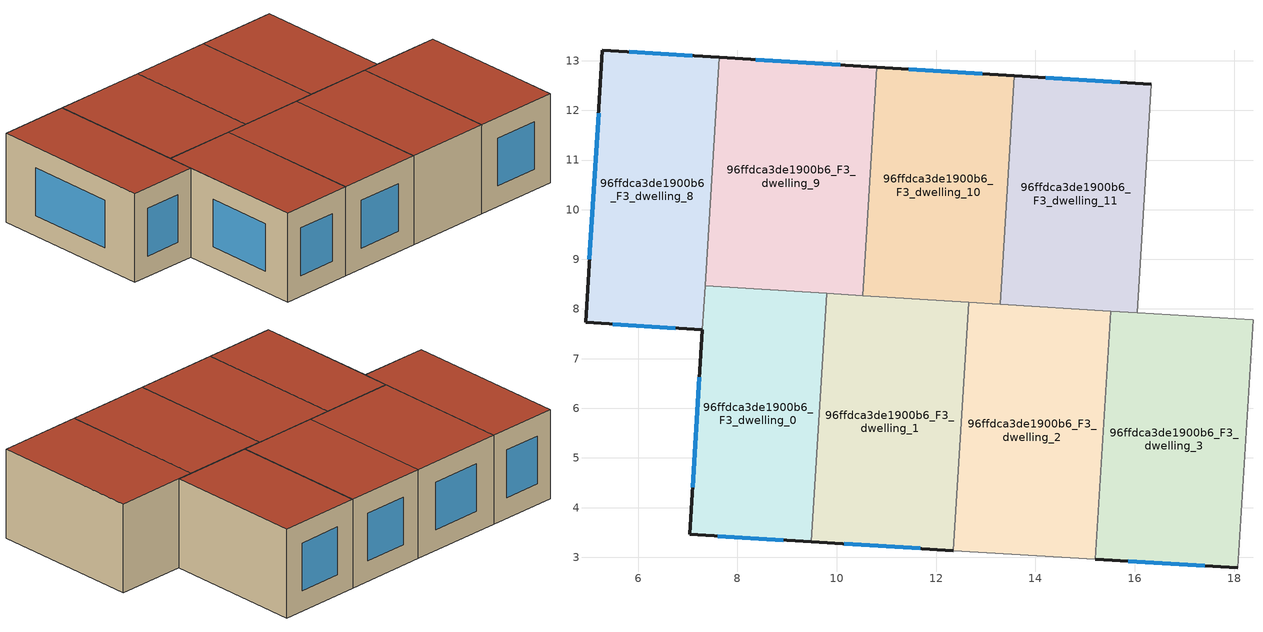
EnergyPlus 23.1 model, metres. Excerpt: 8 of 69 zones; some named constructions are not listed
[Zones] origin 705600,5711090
96ffdca3de1900b6_F3_dwelling_0
 floor to 96ffdca3de1900b6_F2_dwelling_0 (EU_floor_Construction): 9.79,8.31 9.48,3.31 7.04,3.46 7.35,8.46 z9
 wall outside (EU_wall_Construction): 7.29,7.58 7.04,3.46 9.48,3.31 z9:12
 wall to 96ffdca3de1900b6_F3_dwelling_1 (EU_wall_Construction): 9.48,3.31 9.79,8.31 z9:12
 wall to 96ffdca3de1900b6_F3_dwelling_8 (EU_wall_Construction): 7.35,8.46 7.29,7.58 z9:12
 wall to 96ffdca3de1900b6_F3_dwelling_9 (EU_wall_Construction): 9.79,8.31 7.35,8.46 z9:12
 window (EU_Window_Construction): 7.6,3.43 8.92,3.35 / 7.24,6.63 7.1,4.42 z9.69:11.31
 roof outside (EU_roof_Construction): 9.48,3.31 9.79,8.31 7.35,8.46 7.04,3.46 z12
96ffdca3de1900b6_F3_dwelling_1
 floor to 96ffdca3de1900b6_F2_dwelling_1 (EU_floor_Construction): 12.66,8.14 12.35,3.14 9.48,3.31 9.79,8.31 z9
 wall outside (EU_wall_Construction): 9.48,3.31 12.35,3.14 z9:12
 wall to 96ffdca3de1900b6_F3_dwelling_2 (EU_wall_Construction): 12.35,3.14 12.66,8.14 z9:12
 wall to 96ffdca3de1900b6_F3_dwelling_10 (EU_wall_Construction): 12.66,8.14 10.52,8.27 z9:12
 wall to 96ffdca3de1900b6_F3_dwelling_9 (EU_wall_Construction): 10.52,8.27 9.79,8.31 z9:12
 window (EU_Window_Construction): 10.15,3.27 11.68,3.18 z9.69:11.31
 roof outside (EU_roof_Construction): 12.35,3.14 12.66,8.14 9.79,8.31 9.48,3.31 z12
96ffdca3de1900b6_F3_dwelling_10
 floor to 96ffdca3de1900b6_F2_dwelling_10 (EU_floor_Construction): 13.57,12.7 13.29,8.1 10.52,8.27 10.81,12.87 z9
 wall outside (EU_wall_Construction): 13.57,12.7 10.81,12.87 z9:12
 wall to 96ffdca3de1900b6_F3_dwelling_11 (EU_wall_Construction): 13.29,8.1 13.57,12.7 z9:12
 wall to 96ffdca3de1900b6_F3_dwelling_9 (EU_wall_Construction): 10.81,12.87 10.52,8.27 z9:12
 wall to 96ffdca3de1900b6_F3_dwelling_2 (EU_wall_Construction): 12.66,8.14 13.29,8.1 z9:12
 window (EU_Window_Construction): 12.93,12.74 11.45,12.83 z9.69:11.31
 roof outside (EU_roof_Construction): 13.29,8.1 13.57,12.7 10.81,12.87 10.52,8.27 z12
96ffdca3de1900b6_F3_dwelling_11
 floor to 96ffdca3de1900b6_F2_dwelling_11 (EU_floor_Construction): 16.34,12.53 16.05,7.93 13.29,8.1 13.57,12.7 z9
 wall outside (EU_wall_Construction): 16.34,12.53 13.57,12.7 z9:12
 wall to 96ffdca3de1900b6_F3_dwelling_12 (EU_wall_Construction): 16.05,7.93 16.34,12.53 z9:12
 wall to 96ffdca3de1900b6_F3_dwelling_2 (EU_wall_Construction): 13.29,8.1 15.52,7.96 z9:12
 wall to 96ffdca3de1900b6_F3_dwelling_3 (EU_wall_Construction): 15.52,7.96 16.05,7.93 z9:12
 window (EU_Window_Construction): 15.7,12.57 14.21,12.66 z9.69:11.31
 roof outside (EU_roof_Construction): 16.05,7.93 16.34,12.53 13.57,12.7 13.29,8.1 z12
96ffdca3de1900b6_F3_dwelling_2
 floor to 96ffdca3de1900b6_F2_dwelling_2 (EU_floor_Construction): 15.52,7.96 15.21,2.96 12.35,3.14 12.66,8.14 z9
 wall to 96ffdca3de1900b6_F3_dwelling_3 (EU_wall_Construction): 15.21,2.96 15.52,7.96 z9:12
 wall adiabatic (EU_wall_Construction): 12.35,3.14 15.21,2.96 z9:12
 roof outside (EU_roof_Construction): 15.21,2.96 15.52,7.96 12.66,8.14 12.35,3.14 z12
96ffdca3de1900b6_F3_dwelling_3
 floor to 96ffdca3de1900b6_F2_dwelling_3 (EU_floor_Construction): 18.38,7.78 18.07,2.79 15.21,2.96 15.52,7.96 z9
 wall outside (EU_wall_Construction): 15.21,2.96 18.07,2.79 z9:12
 wall to 96ffdca3de1900b6_F3_dwelling_4 (EU_wall_Construction): 18.07,2.79 18.38,7.78 z9:12
 wall to 96ffdca3de1900b6_F3_dwelling_12 (EU_wall_Construction): 18.38,7.78 16.05,7.93 z9:12
 window (EU_Window_Construction): 15.87,2.92 17.41,2.83 z9.69:11.31
 roof outside (EU_roof_Construction): 18.07,2.79 18.38,7.78 15.52,7.96 15.21,2.96 z12
96ffdca3de1900b6_F3_dwelling_8
 floor to 96ffdca3de1900b6_F2_dwelling_8 (EU_floor_Construction): 7.64,13.07 7.3,7.58 4.94,7.73 5.28,13.21 z9
 wall outside (EU_wall_Construction): 7.64,13.07 5.28,13.21 4.94,7.73 7.3,7.58 z9:12
 wall to 96ffdca3de1900b6_F3_dwelling_9 (EU_wall_Construction): 7.35,8.47 7.64,13.07 z9:12
 window (EU_Window_Construction): 7.09,13.1 5.83,13.18 / 5.49,7.7 6.75,7.62 / 5.2,11.94 5.02,9 z9.69:11.31
 roof outside (EU_roof_Construction): 7.3,7.58 7.64,13.07 5.28,13.21 4.94,7.73 z12
96ffdca3de1900b6_F3_dwelling_9
 floor to 96ffdca3de1900b6_F2_dwelling_9 (EU_floor_Construction): 10.81,12.87 10.52,8.27 7.35,8.46 7.64,13.07 z9
 wall outside (EU_wall_Construction): 10.81,12.87 7.64,13.07 z9:12
 window (EU_Window_Construction): 10.07,12.92 8.37,13.02 z9.69:11.31
 roof outside (EU_roof_Construction): 10.52,8.27 10.81,12.87 7.64,13.07 7.35,8.46 z12
[SCHEDULE:FILE] Column Number=1; Rows to Skip at Top=0; Number of Hours of Data=8760; Column Separator=Comma; Interpolate to Timestep=No; Minutes per Item=60; Adjust Schedule for Daylight Savings=Yes
Name | File
EU_Step8_GainSchedule_96ffdca3de1900b6_F1_dwelling_2_f000 | ../../schedules/96ffdca3de1900b6/96ffdca3de1900b6_F1_dwelling_2_f000_gain.csv
EU_Step8_GainSchedule_96ffdca3de1900b6_F1_dwelling_3_f000 | ../../schedules/96ffdca3de1900b6/96ffdca3de1900b6_F1_dwelling_3_f000_gain.csv
EU_Step8_GainSchedule_96ffdca3de1900b6_F1_dwelling_4_f000 | ../../schedules/96ffdca3de1900b6/96ffdca3de1900b6_F1_dwelling_4_f000_gain.csv
EU_Step8_GainSchedule_96ffdca3de1900b6_F1_dwelling_5_f000 | ../../schedules/96ffdca3de1900b6/96ffdca3de1900b6_F1_dwelling_5_f000_gain.csv
EU_Step8_GainSchedule_96ffdca3de1900b6_F1_dwelling_6_f000 | ../../schedules/96ffdca3de1900b6/96ffdca3de1900b6_F1_dwelling_6_f000_gain.csv
EU_Step8_GainSchedule_96ffdca3de1900b6_F1_dwelling_7_f000 | ../../schedules/96ffdca3de1900b6/96ffdca3de1900b6_F1_dwelling_7_f000_gain.csv
EU_Step8_GainSchedule_96ffdca3de1900b6_F1_dwelling_8_f000 | ../../schedules/96ffdca3de1900b6/96ffdca3de1900b6_F1_dwelling_8_f000_gain.csv
EU_Step8_GainSchedule_96ffdca3de1900b6_F1_dwelling_9_f000 | ../../schedules/96ffdca3de1900b6/96ffdca3de1900b6_F1_dwelling_9_f000_gain.csv
EU_Step8_GainSchedule_96ffdca3de1900b6_F1_dwelling_10_f000 | ../../schedules/96ffdca3de1900b6/96ffdca3de1900b6_F1_dwelling_10_f000_gain.csv
EU_Step8_GainSchedule_96ffdca3de1900b6_F1_dwelling_11_f000 | ../../schedules/96ffdca3de1900b6/96ffdca3de1900b6_F1_dwelling_11_f000_gain.csv
EU_Step8_GainSchedule_96ffdca3de1900b6_F1_dwelling_12_f000 | ../../schedules/96ffdca3de1900b6/96ffdca3de1900b6_F1_dwelling_12_f000_gain.csv
EU_Step8_GainSchedule_96ffdca3de1900b6_F1_dwelling_13_f000 | ../../schedules/96ffdca3de1900b6/96ffdca3de1900b6_F1_dwelling_13_f000_gain.csv
EU_Step8_GainSchedule_96ffdca3de1900b6_F1_dwelling_14_f000 | ../../schedules/96ffdca3de1900b6/96ffdca3de1900b6_F1_dwelling_14_f000_gain.csv
EU_Step8_GainSchedule_96ffdca3de1900b6_F1_dwelling_15_f000 | ../../schedules/96ffdca3de1900b6/96ffdca3de1900b6_F1_dwelling_15_f000_gain.csv
EU_Step8_GainSchedule_96ffdca3de1900b6_F1_dwelling_16_f000 | ../../schedules/96ffdca3de1900b6/96ffdca3de1900b6_F1_dwelling_16_f000_gain.csv
EU_Step8_GainSchedule_96ffdca3de1900b6_F2_dwelling_0_f000 | ../../schedules/96ffdca3de1900b6/96ffdca3de1900b6_F2_dwelling_0_f000_gain.csv
EU_Step8_GainSchedule_96ffdca3de1900b6_F2_dwelling_1_f000 | ../../schedules/96ffdca3de1900b6/96ffdca3de1900b6_F2_dwelling_1_f000_gain.csv
EU_Step8_GainSchedule_96ffdca3de1900b6_F2_dwelling_2_f000 | ../../schedules/96ffdca3de1900b6/96ffdca3de1900b6_F2_dwelling_2_f000_gain.csv
EU_Step8_GainSchedule_96ffdca3de1900b6_F2_dwelling_3_f000 | ../../schedules/96ffdca3de1900b6/96ffdca3de1900b6_F2_dwelling_3_f000_gain.csv
EU_Step8_GainSchedule_96ffdca3de1900b6_F2_dwelling_4_f000 | ../../schedules/96ffdca3de1900b6/96ffdca3de1900b6_F2_dwelling_4_f000_gain.csv
EU_Step8_GainSchedule_96ffdca3de1900b6_F2_dwelling_5_f000 | ../../schedules/96ffdca3de1900b6/96ffdca3de1900b6_F2_dwelling_5_f000_gain.csv
EU_Step8_GainSchedule_96ffdca3de1900b6_F2_dwelling_6_f000 | ../../schedules/96ffdca3de1900b6/96ffdca3de1900b6_F2_dwelling_6_f000_gain.csv
EU_Step8_GainSchedule_96ffdca3de1900b6_F2_dwelling_7_f000 | ../../schedules/96ffdca3de1900b6/96ffdca3de1900b6_F2_dwelling_7_f000_gain.csv
EU_Step8_GainSchedule_96ffdca3de1900b6_F2_dwelling_8_f000 | ../../schedules/96ffdca3de1900b6/96ffdca3de1900b6_F2_dwelling_8_f000_gain.csv
EU_Step8_GainSchedule_96ffdca3de1900b6_F2_dwelling_9_f000 | ../../schedules/96ffdca3de1900b6/96ffdca3de1900b6_F2_dwelling_9_f000_gain.csv
EU_Step8_GainSchedule_96ffdca3de1900b6_F2_dwelling_10_f000 | ../../schedules/96ffdca3de1900b6/96ffdca3de1900b6_F2_dwelling_10_f000_gain.csv
EU_Step8_GainSchedule_96ffdca3de1900b6_F2_dwelling_11_f000 | ../../schedules/96ffdca3de1900b6/96ffdca3de1900b6_F2_dwelling_11_f000_gain.csv
EU_Step8_GainSchedule_96ffdca3de1900b6_F2_dwelling_12_f000 | ../../schedules/96ffdca3de1900b6/96ffdca3de1900b6_F2_dwelling_12_f000_gain.csv
EU_Step8_GainSchedule_96ffdca3de1900b6_F2_dwelling_13_f000 | ../../schedules/96ffdca3de1900b6/96ffdca3de1900b6_F2_dwelling_13_f000_gain.csv
EU_Step8_GainSchedule_96ffdca3de1900b6_F2_dwelling_14_f000 | ../../schedules/96ffdca3de1900b6/96ffdca3de1900b6_F2_dwelling_14_f000_gain.csv
EU_Step8_GainSchedule_96ffdca3de1900b6_F2_dwelling_15_f000 | ../../schedules/96ffdca3de1900b6/96ffdca3de1900b6_F2_dwelling_15_f000_gain.csv
EU_Step8_GainSchedule_96ffdca3de1900b6_F2_dwelling_16_f000 | ../../schedules/96ffdca3de1900b6/96ffdca3de1900b6_F2_dwelling_16_f000_gain.csv
